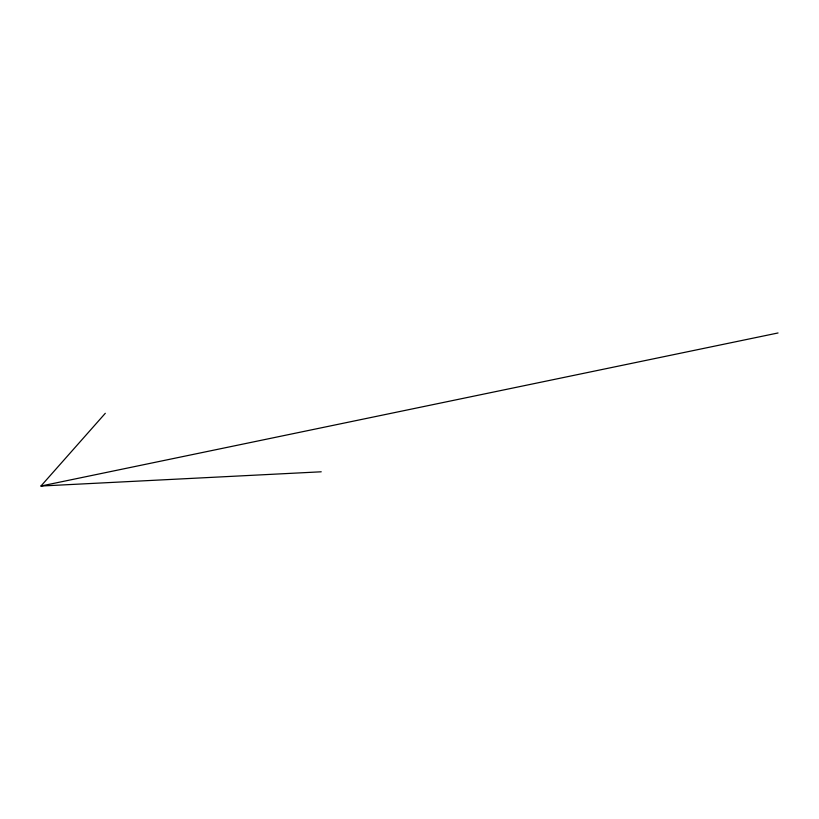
<?xml version="1.0" encoding="UTF-8"?>
<svg xmlns="http://www.w3.org/2000/svg" width="819" height="819" viewBox="0 0 819 819"><rect width="100%" height="100%" fill="white"/><g stroke="black" fill="none" stroke-linecap="round" stroke-linejoin="round"><path stroke-width="1.23" d="M321.232 471.795L40.95 486.036L105.303 413.298M40.95 486.036L778.05 332.964"/></g></svg>
